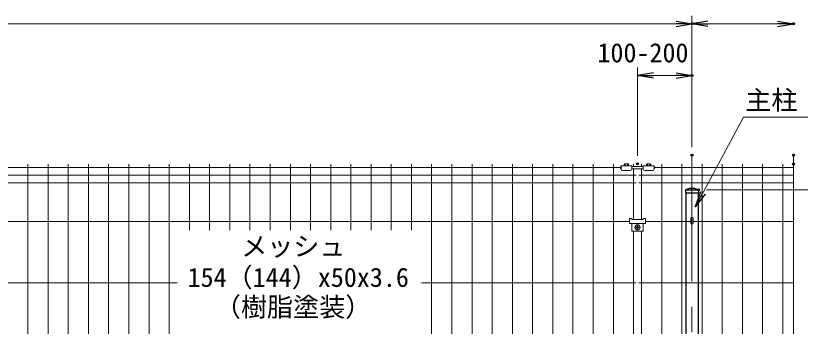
# Model space of a CAD drawing. Units: millimetres, scale not verified. Extents: x -4200 to 4200, y -2970 to 2970.
# Drawn here: x -2701 to -728, y 869 to 1649 of the extents above; entities that cross this region are included whole.
import ezdxf
from ezdxf.enums import TextEntityAlignment as Align

# ---------------------------------------------------------------- set-up
doc = ezdxf.new("R2010")
doc.units = ezdxf.units.MM
doc.header["$LTSCALE"] = 10
doc.header["$PDMODE"] = 32
doc.header["$PDSIZE"] = 5
doc.linetypes.add('USER1', pattern=[50.8, 31.75, -6.35, 6.35, -6.35])
for name, color, linetype, lineweight in [('0-0_D-STR-DIM', 7, 'Continuous', 13), ('0-1_D-STR3', 3, 'Continuous', 13), ('0-2_D-BMK', 2, 'USER1', 13), ('0-3_D-STR1', 1, 'Continuous', 25), ('0-4_D-STR2', 7, 'Continuous', 13), ('0-5_0', 7, 'Continuous', 25), ('0-7_D-STR-TXT', 7, 'Continuous', 25)]:
    doc.layers.add(name, color=color, linetype=linetype, lineweight=lineweight)
doc.layers.add('0-6_Defpoints', color=7, linetype='Continuous')
doc.styles.add('ＭＳ ゴシック', font='')
doc.styles.get('ＭＳ ゴシック').set_extended_font_data('MS Gothic')

# ---------------------------------------------------------------- blocks, each defined once
blk = doc.blocks.new('_Open')
at = {"layer": '0-5_0'}
blk.add_line((-10, 1.667), (0, 0), dxfattribs=at)
blk.add_lwpolyline([(-10, -1.667), (0, 0), (-10, 0)], dxfattribs=at)

msp = doc.modelspace()

# ---------------------------------------------------------------- linework, layer by layer
at = {"layer": '0-0_D-STR-DIM'}
for p, q in [((-1000.07, 1318.64), (-1000.07, 1648.64)), ((-1000.07, 1318.64), (-1000.07, 1648.64)), ((-2960.07, 1628.64), (-1040.07, 1628.64)), ((-960.07, 1628.64), (-784.6, 1628.64)), ((-1136.99, 1296.78), (-1136.99, 1518.64)), ((-1000.07, 1318.64), (-1000.07, 1518.64)), ((-1096.99, 1498.64), (-1040.07, 1498.64)), ((-744.6, 1298.64), (-744.6, 91.11)), ((-963.57, 1211.38), (-264.6, 1211.38)), ((-963.57, 1211.38), (-144.6, 1211.38))]:
    msp.add_line(p, q, dxfattribs=at)
at = {"layer": '0-1_D-STR3'}
for p, q in [((-1180.02, 1264.55), (-1180.02, 1269.95)), ((-1180.02, 1269.95), (-1178.52, 1269.95)), ((-1180.02, 1264.55), (-1178.52, 1264.55)), ((-1178.52, 1271.55), (-1151.52, 1271.55)), ((-1178.52, 1271.55), (-1178.52, 1264.05)), ((-1170.53, 1271.55), (-1170.53, 1276.18)), ((-1170.53, 1271.55), (-1159.51, 1271.55)), ((-1170.02, 1271.55), (-1160.02, 1271.55)), ((-1169.15, 1276.55), (-1160.89, 1276.55)), ((-1167.77, 1271.55), (-1167.77, 1276.18)), ((-1162.27, 1271.55), (-1162.27, 1276.18)), ((-1159.51, 1276.18), (-1159.51, 1271.55)), ((-1151.52, 1271.55), (-1151.52, 1264.05)), ((-1151.52, 1269.95), (-1122.52, 1269.95)), ((-1151.52, 1264.55), (-1122.52, 1264.55)), ((-1122.52, 1271.55), (-1095.52, 1271.55)), ((-1122.52, 1271.55), (-1122.52, 1264.05)), ((-1114.53, 1271.55), (-1114.53, 1276.18)), ((-1114.53, 1271.55), (-1103.52, 1271.55)), ((-1114.03, 1271.55), (-1104.03, 1271.55)), ((-1114.02, 1271.55), (-1104.02, 1271.55)), ((-1113.16, 1276.55), (-1104.9, 1276.55)), ((-1111.78, 1271.55), (-1111.78, 1276.18)), ((-1106.27, 1271.55), (-1106.27, 1276.18)), ((-1103.52, 1276.18), (-1103.52, 1271.55)), ((-1095.52, 1271.55), (-1095.52, 1264.05)), ((-1095.52, 1269.95), (-1094.02, 1269.95)), ((-1095.52, 1266.15), (-1094.02, 1266.15)), ((-1095.52, 1264.55), (-1094.02, 1264.55)), ((-1094.02, 1269.95), (-1094.02, 1264.55)), ((-1174.52, 1260.05), (-1155.52, 1260.05)), ((-1118.52, 1260.05), (-1099.52, 1260.05)), ((-1157.03, 1139.68), (-1157.03, 1126.88)), ((-1157.03, 1126.88), (-1117.03, 1126.88)), ((-1151.03, 1136.78), (-1123.03, 1136.78)), ((-1151.03, 1126.88), (-1151.03, 1107.88)), ((-1123.03, 1139.68), (-1123.03, 1136.78)), ((-1123.03, 1139.68), (-1117.03, 1139.68)), ((-1123.03, 1126.88), (-1123.03, 1107.88)), ((-1117.03, 1139.68), (-1117.03, 1126.88)), ((-1002.67, 1140.54), (-1002.67, 1128.38)), ((-997.47, 1140.54), (-997.47, 1128.38)), ((-1151.03, 1107.88), (-1123.03, 1107.88)), ((-1140.49, 1117.88), (-1138.49, 1117.88)), ((-1140.49, 1116.88), (-1138.49, 1116.88)), ((-1137.49, 1120.88), (-1137.49, 1118.88)), ((-1137.49, 1113.88), (-1137.49, 1115.88)), ((-1136.49, 1120.88), (-1136.49, 1118.88)), ((-1136.49, 1113.88), (-1136.49, 1115.88)), ((-1133.49, 1117.88), (-1135.49, 1117.88)), ((-1133.49, 1116.88), (-1135.49, 1116.88))]:
    msp.add_line(p, q, dxfattribs=at)
msp.add_lwpolyline([(-1157.03, 1139.68), (-1151.03, 1139.68), (-1151.03, 1136.78)], dxfattribs=at)
msp.add_circle((-1136.99, 1117.38), 6.5, dxfattribs=at)
for centre, radius, start, end in [((-1174.52, 1264.05), 4, 180, 270), ((-1169.15, 1273.79), 2.75, 60, 120), ((-1165.02, 1266.09), 10.46, 74.73852, 105.26148), ((-1160.89, 1273.79), 2.75, 60, 120), ((-1155.52, 1264.05), 4, 270, 0), ((-1118.52, 1264.05), 4, 180, 270), ((-1113.16, 1273.79), 2.75, 60, 120), ((-1109.03, 1266.09), 10.46, 74.73852, 105.26148), ((-1104.9, 1273.79), 2.75, 60, 120), ((-1099.52, 1264.05), 4, 270, 0), ((-1000.07, 1128.38), 2.6, 180, 0), ((-1140.49, 1117.38), 0.5, 90.00001, 270), ((-1138.49, 1118.88), 1, 270, 0.00001), ((-1138.49, 1115.88), 1, 0, 90), ((-1136.99, 1120.88), 0.5, 0, 179.99999), ((-1136.99, 1113.88), 0.5, 180.00002, 0.00001), ((-1135.49, 1118.88), 1, 180, 270), ((-1135.49, 1115.88), 1, 90, 180), ((-1133.49, 1117.38), 0.5, 270.00049, 90.00046)]:
    msp.add_arc(centre, radius, start, end, dxfattribs=at)
msp.add_ellipse((-1000.07, 1140.53), major_axis=(-2.6, 0), ratio=0.649974, start_param=3.1415927, end_param=6.2831853, dxfattribs=at)
at = {"layer": '0-2_D-BMK'}
msp.add_line((-1000.07, 1298.64), (-1000.07, 52.38), dxfattribs=at)
at = {"layer": '0-3_D-STR1'}
for p, q in [((-1016.57, 1211.38), (-1006.07, 1215.38)), ((-1016.57, 1211.38), (-983.57, 1211.38)), ((-1016.57, 1211.38), (-1016.57, 1204.38)), ((-1016.57, 1204.38), (-983.57, 1204.38)), ((-1015.57, 1204.38), (-1015.57, 170.38)), ((-1006.07, 1215.38), (-994.07, 1215.38)), ((-994.07, 1215.38), (-983.57, 1211.38)), ((-984.57, 1204.38), (-984.57, 170.38)), ((-983.57, 1211.38), (-983.57, 1204.38))]:
    msp.add_line(p, q, dxfattribs=at)
at = {"layer": '0-4_D-STR2'}
for p, q in [((-1178.52, 1267.95), (-3094.03, 1267.95)), ((-2670.09, 1276.38), (-2670.09, 106.38)), ((-2619.32, 1276.38), (-2619.32, 106.38)), ((-2568.55, 1276.38), (-2568.55, 106.38)), ((-2517.78, 1276.38), (-2517.78, 106.38)), ((-2467.01, 1276.38), (-2467.01, 106.38)), ((-2416.24, 1276.38), (-2416.24, 106.38)), ((-2365.47, 1276.38), (-2365.47, 106.38)), ((-2314.7, 1276.38), (-2314.7, 106.38)), ((-2263.94, 1276.38), (-2263.94, 1110.55)), ((-2213.17, 1276.38), (-2213.17, 1110.55)), ((-2162.4, 1276.38), (-2162.4, 1110.55)), ((-2111.63, 1276.38), (-2111.63, 1110.55)), ((-2060.86, 1276.38), (-2060.86, 1110.55)), ((-2010.09, 1276.38), (-2010.09, 1110.55)), ((-1959.32, 1276.38), (-1959.32, 1110.55)), ((-1908.55, 1276.38), (-1908.55, 1110.55)), ((-1857.78, 1276.38), (-1857.78, 1110.55)), ((-1807.01, 1276.38), (-1807.01, 1110.55)), ((-1756.24, 1276.38), (-1756.24, 1110.55)), ((-1705.47, 1276.38), (-1705.47, 1110.55)), ((-1654.7, 1276.38), (-1654.7, 106.38)), ((-1603.94, 1276.38), (-1603.94, 106.38)), ((-1553.17, 1276.38), (-1553.17, 106.38)), ((-1502.4, 1276.38), (-1502.4, 106.38)), ((-1451.63, 1276.38), (-1451.63, 106.38)), ((-1400.86, 1276.38), (-1400.86, 106.38)), ((-1350.09, 1276.38), (-1350.09, 106.38)), ((-1299.32, 1276.38), (-1299.32, 106.38)), ((-1248.55, 1276.38), (-1248.55, 106.38)), ((-1197.78, 1276.38), (-1197.78, 106.38)), ((-1147.01, 1276.38), (-1147.01, 1269.95)), ((-1147.01, 1264.55), (-1147.01, 1136.78)), ((-1127.01, 1276.38), (-1127.01, 1269.95)), ((-1127.01, 1264.55), (-1127.01, 1136.78)), ((-744.6, 1267.95), (-1095.52, 1267.95)), ((-1076.24, 1276.38), (-1076.24, 106.38)), ((-1025.47, 1276.38), (-1025.47, 106.38)), ((-974.7, 1276.38), (-974.7, 106.38)), ((-923.94, 1276.38), (-923.94, 106.38)), ((-873.17, 1276.38), (-873.17, 106.38)), ((-822.4, 1276.38), (-822.4, 106.38)), ((-771.63, 1276.38), (-771.63, 106.38)), ((-1140.03, 1248.38), (-3133.99, 1248.38)), ((-744.6, 1248.38), (-1134.03, 1248.38)), ((-1140.03, 1228.8), (-3133.99, 1228.8)), ((-744.6, 1228.8), (-1134.03, 1228.8)), ((-1157.03, 1132.38), (-2997.47, 1132.38)), ((-1002.67, 1132.38), (-1117.03, 1132.38)), ((-744.6, 1132.38), (-997.47, 1132.38)), ((-1147.01, 1107.88), (-1147.01, 676.28)), ((-1127.01, 1107.88), (-1127.01, 676.28)), ((-2294.46, 978.38), (-3133.99, 978.38)), ((-1140.03, 978.38), (-1680.62, 978.38)), ((-744.6, 978.38), (-1134.03, 978.38))]:
    msp.add_line(p, q, dxfattribs=at)
at = {"layer": '0-6_Defpoints'}
for p in [(-1000.07, 1628.64), (-744.6, 1628.64), (-1000.07, 1498.64), (-1000.07, 1298.64), (-744.6, 1298.64), (-1136.99, 1276.78), (-744.6, 1276.38), (-983.57, 1211.38)]:
    msp.add_point(p, dxfattribs=at)
at = {"layer": '0-7_D-STR-TXT', "lineweight": 13}
msp.add_lwpolyline([(-343.68, 1393.89), (-870.91, 1393.89), (-990.7, 1170.25)], dxfattribs=at)

# ---------------------------------------------------------------- block references
at = {"layer": '0-0_D-STR-DIM', "xscale": 4, "yscale": 4}
for p in [(-1000.07, 1628.64), (-744.6, 1628.64), (-1000.07, 1498.64)]:
    msp.add_blockref('_Open', p, dxfattribs=at)
at = {"layer": '0-0_D-STR-DIM', "xscale": 4, "yscale": 4, "rotation": 180}
for p in [(-1000.07, 1628.64), (-1136.99, 1498.64)]:
    msp.add_blockref('_Open', p, dxfattribs=at)
at = {"layer": '0-7_D-STR-TXT', "xscale": 4, "yscale": 4, "rotation": 241.82519}
msp.add_blockref('_Open', (-991.65, 1168.48), dxfattribs=at)

# ---------------------------------------------------------------- texts
at = {"layer": '0-0_D-STR-DIM', "style": 'ＭＳ ゴシック'}
msp.add_text('100-200', height=48.09, dxfattribs=at).set_placement((-1237.84, 1517.26), align=Align.BOTTOM_LEFT)
at = {"layer": '0-7_D-STR-TXT', "style": 'ＭＳ ゴシック'}
for s, p in [('主柱 □31x31x1.6', (-866.07, 1398.15)), ('メッシュ', (-2133.87, 1031.38)), ('154（144）x50x3.6', (-2268.48, 953.46)), ('（樹脂塗装）', (-2199.96, 879.12))]:
    msp.add_text(s, height=48.09, dxfattribs=at).set_placement(p, align=Align.BOTTOM_LEFT)

doc.saveas('drawing.dxf')
